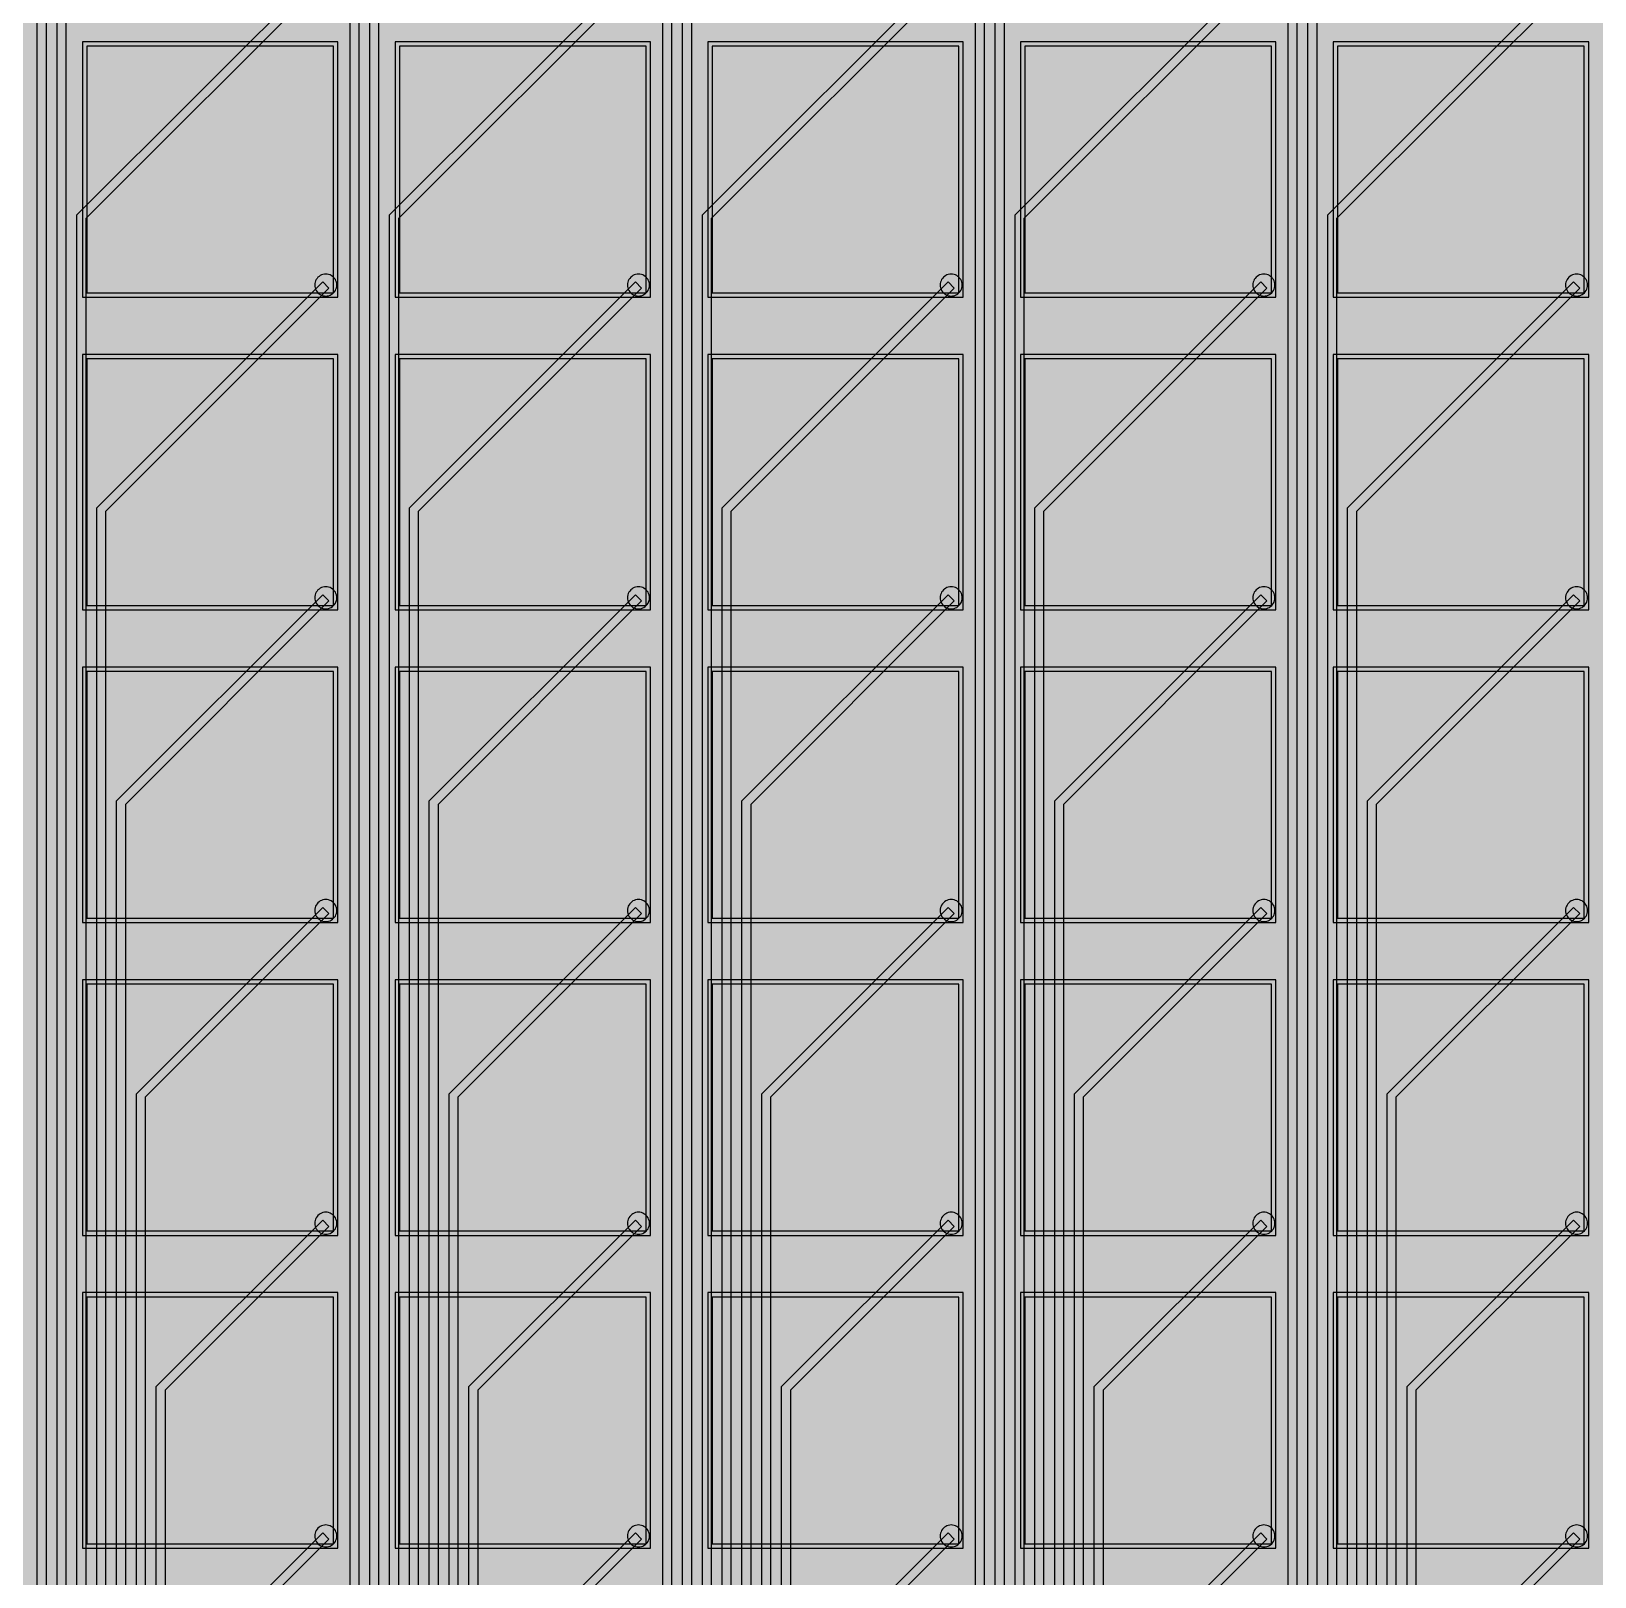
# Model space of a CAD drawing. Header units: metres. Extents: x -7231 to 10969, y -37556 to 1873.
# Drawn here: x 201.4 to 556.4, y 1062.5 to 1413.4 of the extents above; entities that cross this region are included whole.
import ezdxf

# ---------------------------------------------------------------- set-up
doc = ezdxf.new("R2010")
doc.units = ezdxf.units.M
for name, color, linetype in [('Etching', 1, 'CONTINUOUS'), ('EtchingPad', 2, 'CONTINUOUS'), ('Metal1', 4, 'CONTINUOUS'), ('Metal2', 3, 'CONTINUOUS'), ('Polyimide', 7, 'CONTINUOUS')]:
    doc.layers.add(name, color=color, linetype=linetype)

msp = doc.modelspace()

# ---------------------------------------------------------------- hatches: boundary and pattern name
at = {"layer": 'Polyimide'}
msp.add_hatch(color=7, dxfattribs=at).paths.add_polyline_path([(4065.69, -468), (4066.67, -501.99), (4068.51, -535.99), (4071.41, -569.99), (4075.54, -603.99), (4081.04, -637.99), (4088.01, -671.99), (4096.52, -705.98), (4106.62, -739.98), (4118.33, -773.98), (4131.63, -807.98), (4146.49, -841.98), (4162.87, -875.98), (4180.68, -909.97), (4199.83, -943.97), (4220.22, -977.97), (4241.73, -1011.97), (4264.21, -1045.97), (4287.52, -1079.96), (4311.51, -1113.96), (4336.01, -1147.96), (4360.86, -1181.96), (4385.88, -1215.96), (4410.89, -1249.96), (4435.74, -1283.95), (4460.24, -1317.95), (4484.23, -1351.95), (4507.54, -1385.95), (4530.02, -1419.95), (4551.53, -1453.94), (4571.92, -1487.94), (4591.07, -1521.94), (4608.88, -1555.94), (4625.26, -1589.94), (4640.12, -1623.94), (4653.42, -1657.93), (4665.13, -1691.93), (4675.23, -1725.93), (4683.74, -1759.93), (4690.71, -1793.93), (4696.21, -1827.93), (4700.34, -1861.92), (4703.24, -1895.92), (4705.08, -1929.92), (4706.06, -1963.92), (4706.44, -1997.92), (4706.5, -2031.91), (4706.5, -4793.02), (4709.95, -4838.39), (4720.22, -4882.71), (4737.08, -4924.98), (4760.13, -4964.2), (4788.85, -4999.49), (4822.58, -5030.03), (4860.53, -5055.12), (4901.85, -5074.18), (4901.85, -5074.18), (4970.68, -5105.23), (5034.7, -5145.26), (5092.76, -5193.54), (5143.8, -5249.19), (5186.89, -5311.2), (5221.24, -5378.44), (5246.23, -5449.69), (5261.41, -5523.66), (5266.5, -5599), (5261.41, -5674.34), (5246.23, -5748.31), (5221.24, -5819.56), (5186.89, -5886.8), (5143.8, -5948.81), (5092.76, -6004.46), (5034.7, -6052.74), (4970.68, -6092.77), (4901.85, -6123.82), (4860.53, -6142.88), (4822.58, -6167.97), (4788.85, -6198.51), (4760.13, -6233.8), (4737.08, -6273.02), (4720.22, -6315.29), (4709.95, -6359.61), (4706.5, -6404.98), (4706.5, -9221.52), (4709.95, -9266.88), (4720.22, -9311.21), (4737.08, -9353.47), (4760.13, -9392.7), (4788.85, -9427.98), (4822.58, -9458.52), (4860.53, -9483.61), (4901.85, -9502.67), (4970.68, -9533.72), (5034.7, -9573.75), (5092.76, -9622.03), (5143.8, -9677.68), (5186.89, -9739.69), (5221.24, -9806.94), (5246.23, -9878.19), (5261.41, -9952.16), (5266.5, -10027.49), (5261.41, -10102.83), (5246.23, -10176.8), (5221.24, -10248.05), (5186.89, -10315.3), (5143.8, -10377.31), (5092.76, -10432.96), (5034.7, -10481.24), (4970.68, -10521.27), (4901.85, -10552.32), (4860.53, -10571.38), (4822.58, -10596.46), (4788.85, -10627), (4760.13, -10662.29), (4737.08, -10701.52), (4720.22, -10743.78), (4709.95, -10788.1), (4706.5, -10833.47), (4706.5, -13650.01), (4709.95, -13695.38), (4720.22, -13739.7), (4737.08, -13781.96), (4760.13, -13821.19), (4788.85, -13856.48), (4822.58, -13887.02), (4860.53, -13912.11), (4901.85, -13931.17), (4970.68, -13962.22), (5034.7, -14002.25), (5092.76, -14050.53), (5143.8, -14106.18), (5186.89, -14168.19), (5221.24, -14235.43), (5246.23, -14306.68), (5261.41, -14380.65), (5266.5, -14455.99), (5261.41, -14531.33), (5246.23, -14605.29), (5221.24, -14676.55), (5186.89, -14743.79), (5143.8, -14805.8), (5092.76, -14861.45), (5034.7, -14909.73), (4970.68, -14949.76), (4901.85, -14980.81), (4860.53, -14999.87), (4822.58, -15024.96), (4788.85, -15055.5), (4760.13, -15090.79), (4737.08, -15130.01), (4720.22, -15172.27), (4709.95, -15216.6), (4706.5, -15261.97), (4706.5, -15455.99), (4720.95, -15750.04), (4764.14, -16041.26), (4835.68, -16326.84), (4934.86, -16604.04), (5060.74, -16870.18), (5212.09, -17122.7), (5387.47, -17359.17), (5585.18, -17577.31), (5803.32, -17775.02), (6039.79, -17950.4), (6292.31, -18101.75), (6558.45, -18227.63), (6835.65, -18326.81), (7121.23, -18398.34), (7412.45, -18441.54), (7706.5, -18455.99), (9969.01, -18455.99), (10047.42, -18459.84), (10125.08, -18471.36), (10201.23, -18490.44), (10275.15, -18516.89), (10346.12, -18550.45), (10413.46, -18590.81), (10476.52, -18637.58), (10534.69, -18690.3), (10587.41, -18748.47), (10634.18, -18811.53), (10674.54, -18878.87), (10708.11, -18949.84), (10734.56, -19023.76), (10753.63, -19099.92), (10765.15, -19177.58), (10769.01, -19255.99), (10769.01, -20895.8), (10730.24, -20951.41), (10694.6, -21009.08), (10662.21, -21068.63), (10633.17, -21129.89), (10607.55, -21192.66), (10585.45, -21256.74), (10566.93, -21321.96), (10552.05, -21388.09), (10540.84, -21454.95), (10533.35, -21522.33), (10529.6, -21590.02), (10529.6, -21657.81), (10533.35, -21725.5), (10540.84, -21792.87), (10552.05, -21859.73), (10566.93, -21925.87), (10585.45, -21991.08), (10607.55, -22055.17), (10633.17, -22117.94), (10662.21, -22179.19), (10694.6, -22238.74), (10730.24, -22296.41), (10769.01, -22352.03), (10769.01, -32454.24), (10728.74, -32510.49), (10691.72, -32568.92), (10658.05, -32629.35), (10627.85, -32691.58), (10601.2, -32755.42), (10578.21, -32820.67), (10558.93, -32887.1), (10543.44, -32954.52), (10531.77, -33022.71), (10523.97, -33091.44), (10520.07, -33160.51), (10520.07, -33229.69), (10523.97, -33298.75), (10531.77, -33367.49), (10543.44, -33435.67), (10558.93, -33503.09), (10578.21, -33569.53), (10601.2, -33634.77), (10627.85, -33698.61), (10658.05, -33760.85), (10691.72, -33821.28), (10728.74, -33879.71), (10769.01, -33935.96), (10769.01, -36556), (10765.15, -36634.41), (10753.63, -36712.07), (10734.56, -36788.23), (10708.11, -36862.15), (10674.54, -36933.12), (10634.18, -37000.46), (10587.41, -37063.51), (10534.69, -37121.69), (10476.52, -37174.41), (10413.46, -37221.18), (10346.12, -37261.54), (10275.15, -37295.1), (10201.23, -37321.55), (10125.08, -37340.63), (10047.42, -37352.15), (9969.01, -37356), (-6231.01, -37356), (-6309.42, -37352.15), (-6387.08, -37340.63), (-6463.23, -37321.55), (-6537.15, -37295.1), (-6608.12, -37261.54), (-6675.46, -37221.18), (-6738.52, -37174.41), (-6796.69, -37121.69), (-6849.41, -37063.51), (-6896.18, -37000.46), (-6936.54, -36933.12), (-6970.11, -36862.15), (-6996.56, -36788.23), (-7015.63, -36712.07), (-7027.15, -36634.41), (-7031.01, -36556), (-7031.01, -33936), (-6990.74, -33879.75), (-6953.7, -33821.31), (-6920.03, -33760.88), (-6889.82, -33698.64), (-6863.18, -33634.8), (-6840.18, -33569.55), (-6820.9, -33503.11), (-6805.4, -33435.69), (-6793.74, -33367.49), (-6785.94, -33298.75), (-6782.03, -33229.68), (-6782.03, -33160.5), (-6785.94, -33091.43), (-6793.74, -33022.69), (-6805.4, -32954.5), (-6820.9, -32887.07), (-6840.18, -32820.63), (-6863.18, -32755.39), (-6889.82, -32691.54), (-6920.03, -32629.3), (-6953.7, -32568.87), (-6990.74, -32510.43), (-7031.01, -32454.18), (-7031.01, -22364.83), (-6990.74, -22308.58), (-6953.7, -22250.14), (-6920.03, -22189.71), (-6889.82, -22127.47), (-6863.18, -22063.62), (-6840.18, -21998.38), (-6820.9, -21931.94), (-6805.4, -21864.51), (-6793.74, -21796.32), (-6785.94, -21727.58), (-6782.03, -21658.51), (-6782.03, -21589.33), (-6785.94, -21520.26), (-6793.74, -21451.52), (-6805.4, -21383.32), (-6820.9, -21315.9), (-6840.18, -21249.46), (-6863.18, -21184.21), (-6889.82, -21120.37), (-6920.03, -21058.13), (-6953.7, -20997.7), (-6990.74, -20939.26), (-7031.01, -20883.01), (-7031.01, -19255.99), (-7027.15, -19177.58), (-7015.63, -19099.92), (-6996.56, -19023.76), (-6970.11, -18949.84), (-6936.54, -18878.87), (-6896.18, -18811.53), (-6849.41, -18748.47), (-6796.69, -18690.3), (-6738.52, -18637.58), (-6675.46, -18590.81), (-6608.12, -18550.45), (-6537.15, -18516.89), (-6463.23, -18490.44), (-6387.08, -18471.36), (-6309.42, -18459.84), (-6231.01, -18455.99), (-3968.5, -18455.99), (-3674.45, -18441.54), (-3383.23, -18398.34), (-3097.65, -18326.81), (-2820.45, -18227.63), (-2554.31, -18101.75), (-2301.79, -17950.4), (-2065.32, -17775.02), (-1847.18, -17577.31), (-1649.47, -17359.17), (-1474.09, -17122.7), (-1322.74, -16870.18), (-1196.86, -16604.04), (-1097.68, -16326.84), (-1026.14, -16041.26), (-982.95, -15750.04), (-968.5, -15455.99), (-968.5, -15261.97), (-971.95, -15216.6), (-982.22, -15172.27), (-999.08, -15130.01), (-1022.13, -15090.79), (-1050.85, -15055.5), (-1084.58, -15024.96), (-1122.53, -14999.87), (-1163.85, -14980.81), (-1232.68, -14949.76), (-1296.7, -14909.73), (-1354.76, -14861.45), (-1405.8, -14805.8), (-1448.89, -14743.79), (-1483.24, -14676.55), (-1508.23, -14605.29), (-1523.41, -14531.33), (-1528.5, -14455.99), (-1523.41, -14380.65), (-1508.23, -14306.68), (-1483.24, -14235.43), (-1448.89, -14168.19), (-1405.8, -14106.18), (-1354.76, -14050.53), (-1296.7, -14002.25), (-1232.68, -13962.22), (-1163.85, -13931.17), (-1122.53, -13912.11), (-1084.58, -13887.02), (-1050.85, -13856.48), (-1022.13, -13821.19), (-999.08, -13781.96), (-982.22, -13739.7), (-971.95, -13695.38), (-968.5, -13650.01), (-968.5, -12309.64), (-971.95, -12264.27), (-982.22, -12219.94), (-999.08, -12177.68), (-1022.13, -12138.46), (-1050.85, -12103.17), (-1084.58, -12072.63), (-1122.53, -12047.54), (-1163.85, -12028.48), (-1232.68, -11997.43), (-1296.7, -11957.4), (-1354.76, -11909.12), (-1405.8, -11853.47), (-1448.89, -11791.46), (-1483.24, -11724.22), (-1508.23, -11652.96), (-1523.41, -11579), (-1528.5, -11503.66), (-1523.41, -11428.32), (-1508.23, -11354.35), (-1483.24, -11283.1), (-1448.89, -11215.86), (-1405.8, -11153.85), (-1354.76, -11098.2), (-1296.7, -11049.92), (-1232.68, -11009.89), (-1163.85, -10978.84), (-1122.53, -10959.78), (-1084.58, -10934.69), (-1050.85, -10904.15), (-1022.13, -10868.86), (-999.08, -10829.63), (-982.22, -10787.37), (-971.95, -10743.05), (-968.5, -10697.68), (-968.5, -9357.31), (-971.95, -9311.94), (-982.22, -9267.62), (-999.08, -9225.35), (-1022.13, -9186.13), (-1050.85, -9150.84), (-1084.58, -9120.3), (-1122.53, -9095.21), (-1163.85, -9076.15), (-1163.85, -9076.15), (-1232.68, -9045.1), (-1296.7, -9005.07), (-1354.76, -8956.79), (-1405.8, -8901.14), (-1448.89, -8839.13), (-1483.24, -8771.89), (-1508.23, -8700.64), (-1523.41, -8626.67), (-1528.5, -8551.33), (-1523.41, -8475.99), (-1508.23, -8402.02), (-1483.24, -8330.77), (-1448.89, -8263.53), (-1405.8, -8201.52), (-1354.76, -8145.87), (-1296.7, -8097.59), (-1232.68, -8057.56), (-1163.85, -8026.51), (-1163.85, -8026.51), (-1122.53, -8007.45), (-1084.58, -7982.36), (-1050.85, -7951.82), (-1022.13, -7916.53), (-999.08, -7877.31), (-982.22, -7835.04), (-971.95, -7790.72), (-968.5, -7745.35), (-968.5, -6404.98), (-971.95, -6359.61), (-982.22, -6315.29), (-999.08, -6273.02), (-1022.13, -6233.8), (-1050.85, -6198.51), (-1084.58, -6167.97), (-1122.53, -6142.88), (-1163.85, -6123.82), (-1163.85, -6123.82), (-1232.68, -6092.77), (-1296.7, -6052.74), (-1354.76, -6004.46), (-1405.8, -5948.81), (-1448.89, -5886.8), (-1483.24, -5819.56), (-1508.23, -5748.31), (-1523.41, -5674.34), (-1528.5, -5599), (-1523.41, -5523.66), (-1508.23, -5449.69), (-1483.24, -5378.44), (-1448.89, -5311.2), (-1405.8, -5249.19), (-1354.76, -5193.54), (-1296.7, -5145.26), (-1232.68, -5105.23), (-1163.85, -5074.18), (-1163.85, -5074.18), (-1122.53, -5055.12), (-1084.58, -5030.03), (-1050.85, -4999.49), (-1022.13, -4964.2), (-999.08, -4924.98), (-982.22, -4882.71), (-971.95, -4838.39), (-968.5, -4793.02), (-968.5, -2031.91), (-968.44, -1997.92), (-968.06, -1963.92), (-967.05, -1929.92), (-965.18, -1895.92), (-962.22, -1861.92), (-958.01, -1827.93), (-952.41, -1793.93), (-945.31, -1759.93), (-936.64, -1725.93), (-926.35, -1691.93), (-914.43, -1657.93), (-900.88, -1623.94), (-885.74, -1589.94), (-869.05, -1555.94), (-850.91, -1521.94), (-831.4, -1487.94), (-810.63, -1453.94), (-788.72, -1419.95), (-765.82, -1385.95), (-742.07, -1351.95), (-717.63, -1317.95), (-692.67, -1283.95), (-667.36, -1249.96), (-641.88, -1215.96), (-616.39, -1181.96), (-591.08, -1147.96), (-566.12, -1113.96), (-541.68, -1079.96), (-517.93, -1045.97), (-495.03, -1011.97), (-473.12, -977.97), (-452.35, -943.97), (-432.84, -909.97), (-414.7, -875.98), (-398.01, -841.98), (-382.87, -807.98), (-369.32, -773.98), (-357.4, -739.98), (-347.11, -705.98), (-338.44, -671.99), (-331.34, -637.99), (-325.74, -603.99), (-321.53, -569.99), (-318.57, -535.99), (-316.7, -501.99), (-315.69, -468), (-315.31, -434), (-315.25, -400), (-315.25, 401), (-315.25, 451), (-315.25, 1644), (-270.25, 1644), (-270.03, 1637.13), (-269.35, 1630.29), (-268.23, 1623.52), (-266.67, 1616.82), (-264.68, 1610.25), (-262.26, 1603.82), (-259.42, 1597.56), (-256.18, 1591.5), (-252.55, 1585.67), (-248.55, 1580.08), (-244.19, 1574.77), (-239.5, 1569.75), (-234.48, 1565.06), (-229.17, 1560.7), (-223.58, 1556.7), (-217.75, 1553.07), (-211.69, 1549.83), (-205.43, 1546.99), (-199, 1544.57), (-192.43, 1542.58), (-185.73, 1541.02), (-178.96, 1539.9), (-172.12, 1539.22), (-165.25, 1539), (-158.38, 1539.22), (-151.54, 1539.9), (-144.77, 1541.02), (-138.07, 1542.58), (-131.5, 1544.57), (-125.07, 1546.99), (-118.81, 1549.83), (-112.75, 1553.07), (-106.92, 1556.7), (-101.33, 1560.7), (-96.02, 1565.06), (-91, 1569.75), (-86.31, 1574.77), (-81.95, 1580.08), (-77.95, 1585.67), (-74.32, 1591.5), (-71.08, 1597.56), (-68.24, 1603.82), (-65.82, 1610.25), (-63.83, 1616.82), (-62.27, 1623.52), (-61.15, 1630.29), (-60.47, 1637.13), (-60.25, 1644), (1853, 1644), (1853, 1573), (3815.25, 1573), (3815.46, 1579.54), (3816.11, 1586.05), (3817.17, 1592.51), (3818.66, 1598.88), (3820.56, 1605.14), (3822.86, 1611.27), (3825.56, 1617.23), (3828.65, 1623), (3832.1, 1628.56), (3835.91, 1633.88), (3840.07, 1638.93), (3844.54, 1643.71), (3849.32, 1648.18), (3854.37, 1652.34), (3859.69, 1656.15), (3865.25, 1659.6), (3871.02, 1662.69), (3876.98, 1665.39), (3883.11, 1667.69), (3889.37, 1669.59), (3895.74, 1671.08), (3902.2, 1672.14), (3908.71, 1672.79), (3915.25, 1673), (3921.79, 1672.79), (3928.3, 1672.14), (3934.76, 1671.08), (3941.13, 1669.59), (3947.39, 1667.69), (3953.52, 1665.39), (3959.48, 1662.69), (3965.25, 1659.6), (3970.81, 1656.15), (3976.13, 1652.34), (3981.18, 1648.18), (3985.96, 1643.71), (3990.43, 1638.93), (3994.59, 1633.88), (3998.4, 1628.56), (4001.85, 1623), (4004.94, 1617.23), (4007.64, 1611.27), (4009.94, 1605.14), (4011.84, 1598.88), (4013.33, 1592.51), (4014.39, 1586.05), (4015.04, 1579.54), (4015.25, 1573), (4065.25, 1573), (4065.25, 451), (4065.25, 401), (4065.25, -400), (4065.31, -434), (4065.69, -468)])

# ---------------------------------------------------------------- linework, layer by layer
at = {"layer": 'Etching'}
for points in [[(265.75, 1355.75), (265.77, 1355.42), (265.84, 1355.1), (265.94, 1354.79), (266.08, 1354.5), (266.27, 1354.23), (266.48, 1353.98), (266.73, 1353.77), (267, 1353.58), (267.29, 1353.44), (267.6, 1353.34), (267.92, 1353.27), (268.25, 1353.25), (268.58, 1353.27), (268.9, 1353.34), (269.21, 1353.44), (269.5, 1353.58), (269.77, 1353.77), (270.02, 1353.98), (270.23, 1354.23), (270.42, 1354.5), (270.56, 1354.79), (270.66, 1355.1), (270.73, 1355.42), (270.75, 1355.75), (270.73, 1356.08), (270.66, 1356.4), (270.56, 1356.71), (270.42, 1357), (270.23, 1357.27), (270.02, 1357.52), (269.77, 1357.73), (269.5, 1357.92), (269.21, 1358.06), (268.9, 1358.16), (268.58, 1358.23), (268.25, 1358.25), (267.92, 1358.23), (267.6, 1358.16), (267.29, 1358.06), (267, 1357.92), (266.73, 1357.73), (266.48, 1357.52), (266.27, 1357.27), (266.08, 1357), (265.94, 1356.71), (265.84, 1356.4), (265.77, 1356.08), (265.75, 1355.75)], [(336.75, 1355.75), (336.77, 1355.42), (336.84, 1355.1), (336.94, 1354.79), (337.08, 1354.5), (337.27, 1354.23), (337.48, 1353.98), (337.73, 1353.77), (338, 1353.58), (338.29, 1353.44), (338.6, 1353.34), (338.92, 1353.27), (339.25, 1353.25), (339.58, 1353.27), (339.9, 1353.34), (340.21, 1353.44), (340.5, 1353.58), (340.77, 1353.77), (341.02, 1353.98), (341.23, 1354.23), (341.42, 1354.5), (341.56, 1354.79), (341.66, 1355.1), (341.73, 1355.42), (341.75, 1355.75), (341.73, 1356.08), (341.66, 1356.4), (341.56, 1356.71), (341.42, 1357), (341.23, 1357.27), (341.02, 1357.52), (340.77, 1357.73), (340.5, 1357.92), (340.21, 1358.06), (339.9, 1358.16), (339.58, 1358.23), (339.25, 1358.25), (338.92, 1358.23), (338.6, 1358.16), (338.29, 1358.06), (338, 1357.92), (337.73, 1357.73), (337.48, 1357.52), (337.27, 1357.27), (337.08, 1357), (336.94, 1356.71), (336.84, 1356.4), (336.77, 1356.08), (336.75, 1355.75)], [(407.75, 1355.75), (407.77, 1355.42), (407.84, 1355.1), (407.94, 1354.79), (408.08, 1354.5), (408.27, 1354.23), (408.48, 1353.98), (408.73, 1353.77), (409, 1353.58), (409.29, 1353.44), (409.6, 1353.34), (409.92, 1353.27), (410.25, 1353.25), (410.58, 1353.27), (410.9, 1353.34), (411.21, 1353.44), (411.5, 1353.58), (411.77, 1353.77), (412.02, 1353.98), (412.23, 1354.23), (412.42, 1354.5), (412.56, 1354.79), (412.66, 1355.1), (412.73, 1355.42), (412.75, 1355.75), (412.73, 1356.08), (412.66, 1356.4), (412.56, 1356.71), (412.42, 1357), (412.23, 1357.27), (412.02, 1357.52), (411.77, 1357.73), (411.5, 1357.92), (411.21, 1358.06), (410.9, 1358.16), (410.58, 1358.23), (410.25, 1358.25), (409.92, 1358.23), (409.6, 1358.16), (409.29, 1358.06), (409, 1357.92), (408.73, 1357.73), (408.48, 1357.52), (408.27, 1357.27), (408.08, 1357), (407.94, 1356.71), (407.84, 1356.4), (407.77, 1356.08), (407.75, 1355.75)], [(478.75, 1355.75), (478.77, 1355.42), (478.84, 1355.1), (478.94, 1354.79), (479.08, 1354.5), (479.27, 1354.23), (479.48, 1353.98), (479.73, 1353.77), (480, 1353.58), (480.29, 1353.44), (480.6, 1353.34), (480.92, 1353.27), (481.25, 1353.25), (481.58, 1353.27), (481.9, 1353.34), (482.21, 1353.44), (482.5, 1353.58), (482.77, 1353.77), (483.02, 1353.98), (483.23, 1354.23), (483.42, 1354.5), (483.56, 1354.79), (483.66, 1355.1), (483.73, 1355.42), (483.75, 1355.75), (483.73, 1356.08), (483.66, 1356.4), (483.56, 1356.71), (483.42, 1357), (483.23, 1357.27), (483.02, 1357.52), (482.77, 1357.73), (482.5, 1357.92), (482.21, 1358.06), (481.9, 1358.16), (481.58, 1358.23), (481.25, 1358.25), (480.92, 1358.23), (480.6, 1358.16), (480.29, 1358.06), (480, 1357.92), (479.73, 1357.73), (479.48, 1357.52), (479.27, 1357.27), (479.08, 1357), (478.94, 1356.71), (478.84, 1356.4), (478.77, 1356.08), (478.75, 1355.75)], [(549.75, 1355.75), (549.77, 1355.42), (549.84, 1355.1), (549.94, 1354.79), (550.08, 1354.5), (550.27, 1354.23), (550.48, 1353.98), (550.73, 1353.77), (551, 1353.58), (551.29, 1353.44), (551.6, 1353.34), (551.92, 1353.27), (552.25, 1353.25), (552.58, 1353.27), (552.9, 1353.34), (553.21, 1353.44), (553.5, 1353.58), (553.77, 1353.77), (554.02, 1353.98), (554.23, 1354.23), (554.42, 1354.5), (554.56, 1354.79), (554.66, 1355.1), (554.73, 1355.42), (554.75, 1355.75), (554.73, 1356.08), (554.66, 1356.4), (554.56, 1356.71), (554.42, 1357), (554.23, 1357.27), (554.02, 1357.52), (553.77, 1357.73), (553.5, 1357.92), (553.21, 1358.06), (552.9, 1358.16), (552.58, 1358.23), (552.25, 1358.25), (551.92, 1358.23), (551.6, 1358.16), (551.29, 1358.06), (551, 1357.92), (550.73, 1357.73), (550.48, 1357.52), (550.27, 1357.27), (550.08, 1357), (549.94, 1356.71), (549.84, 1356.4), (549.77, 1356.08), (549.75, 1355.75)], [(265.75, 1284.75), (265.77, 1284.42), (265.84, 1284.1), (265.94, 1283.79), (266.08, 1283.5), (266.27, 1283.23), (266.48, 1282.98), (266.73, 1282.77), (267, 1282.58), (267.29, 1282.44), (267.6, 1282.34), (267.92, 1282.27), (268.25, 1282.25), (268.58, 1282.27), (268.9, 1282.34), (269.21, 1282.44), (269.5, 1282.58), (269.77, 1282.77), (270.02, 1282.98), (270.23, 1283.23), (270.42, 1283.5), (270.56, 1283.79), (270.66, 1284.1), (270.73, 1284.42), (270.75, 1284.75), (270.73, 1285.08), (270.66, 1285.4), (270.56, 1285.71), (270.42, 1286), (270.23, 1286.27), (270.02, 1286.52), (269.77, 1286.73), (269.5, 1286.92), (269.21, 1287.06), (268.9, 1287.16), (268.58, 1287.23), (268.25, 1287.25), (267.92, 1287.23), (267.6, 1287.16), (267.29, 1287.06), (267, 1286.92), (266.73, 1286.73), (266.48, 1286.52), (266.27, 1286.27), (266.08, 1286), (265.94, 1285.71), (265.84, 1285.4), (265.77, 1285.08), (265.75, 1284.75)], [(336.75, 1284.75), (336.77, 1284.42), (336.84, 1284.1), (336.94, 1283.79), (337.08, 1283.5), (337.27, 1283.23), (337.48, 1282.98), (337.73, 1282.77), (338, 1282.58), (338.29, 1282.44), (338.6, 1282.34), (338.92, 1282.27), (339.25, 1282.25), (339.58, 1282.27), (339.9, 1282.34), (340.21, 1282.44), (340.5, 1282.58), (340.77, 1282.77), (341.02, 1282.98), (341.23, 1283.23), (341.42, 1283.5), (341.56, 1283.79), (341.66, 1284.1), (341.73, 1284.42), (341.75, 1284.75), (341.73, 1285.08), (341.66, 1285.4), (341.56, 1285.71), (341.42, 1286), (341.23, 1286.27), (341.02, 1286.52), (340.77, 1286.73), (340.5, 1286.92), (340.21, 1287.06), (339.9, 1287.16), (339.58, 1287.23), (339.25, 1287.25), (338.92, 1287.23), (338.6, 1287.16), (338.29, 1287.06), (338, 1286.92), (337.73, 1286.73), (337.48, 1286.52), (337.27, 1286.27), (337.08, 1286), (336.94, 1285.71), (336.84, 1285.4), (336.77, 1285.08), (336.75, 1284.75)], [(407.75, 1284.75), (407.77, 1284.42), (407.84, 1284.1), (407.94, 1283.79), (408.08, 1283.5), (408.27, 1283.23), (408.48, 1282.98), (408.73, 1282.77), (409, 1282.58), (409.29, 1282.44), (409.6, 1282.34), (409.92, 1282.27), (410.25, 1282.25), (410.58, 1282.27), (410.9, 1282.34), (411.21, 1282.44), (411.5, 1282.58), (411.77, 1282.77), (412.02, 1282.98), (412.23, 1283.23), (412.42, 1283.5), (412.56, 1283.79), (412.66, 1284.1), (412.73, 1284.42), (412.75, 1284.75), (412.73, 1285.08), (412.66, 1285.4), (412.56, 1285.71), (412.42, 1286), (412.23, 1286.27), (412.02, 1286.52), (411.77, 1286.73), (411.5, 1286.92), (411.21, 1287.06), (410.9, 1287.16), (410.58, 1287.23), (410.25, 1287.25), (409.92, 1287.23), (409.6, 1287.16), (409.29, 1287.06), (409, 1286.92), (408.73, 1286.73), (408.48, 1286.52), (408.27, 1286.27), (408.08, 1286), (407.94, 1285.71), (407.84, 1285.4), (407.77, 1285.08), (407.75, 1284.75)], [(478.75, 1284.75), (478.77, 1284.42), (478.84, 1284.1), (478.94, 1283.79), (479.08, 1283.5), (479.27, 1283.23), (479.48, 1282.98), (479.73, 1282.77), (480, 1282.58), (480.29, 1282.44), (480.6, 1282.34), (480.92, 1282.27), (481.25, 1282.25), (481.58, 1282.27), (481.9, 1282.34), (482.21, 1282.44), (482.5, 1282.58), (482.77, 1282.77), (483.02, 1282.98), (483.23, 1283.23), (483.42, 1283.5), (483.56, 1283.79), (483.66, 1284.1), (483.73, 1284.42), (483.75, 1284.75), (483.73, 1285.08), (483.66, 1285.4), (483.56, 1285.71), (483.42, 1286), (483.23, 1286.27), (483.02, 1286.52), (482.77, 1286.73), (482.5, 1286.92), (482.21, 1287.06), (481.9, 1287.16), (481.58, 1287.23), (481.25, 1287.25), (480.92, 1287.23), (480.6, 1287.16), (480.29, 1287.06), (480, 1286.92), (479.73, 1286.73), (479.48, 1286.52), (479.27, 1286.27), (479.08, 1286), (478.94, 1285.71), (478.84, 1285.4), (478.77, 1285.08), (478.75, 1284.75)], [(549.75, 1284.75), (549.77, 1284.42), (549.84, 1284.1), (549.94, 1283.79), (550.08, 1283.5), (550.27, 1283.23), (550.48, 1282.98), (550.73, 1282.77), (551, 1282.58), (551.29, 1282.44), (551.6, 1282.34), (551.92, 1282.27), (552.25, 1282.25), (552.58, 1282.27), (552.9, 1282.34), (553.21, 1282.44), (553.5, 1282.58), (553.77, 1282.77), (554.02, 1282.98), (554.23, 1283.23), (554.42, 1283.5), (554.56, 1283.79), (554.66, 1284.1), (554.73, 1284.42), (554.75, 1284.75), (554.73, 1285.08), (554.66, 1285.4), (554.56, 1285.71), (554.42, 1286), (554.23, 1286.27), (554.02, 1286.52), (553.77, 1286.73), (553.5, 1286.92), (553.21, 1287.06), (552.9, 1287.16), (552.58, 1287.23), (552.25, 1287.25), (551.92, 1287.23), (551.6, 1287.16), (551.29, 1287.06), (551, 1286.92), (550.73, 1286.73), (550.48, 1286.52), (550.27, 1286.27), (550.08, 1286), (549.94, 1285.71), (549.84, 1285.4), (549.77, 1285.08), (549.75, 1284.75)], [(265.75, 1213.75), (265.77, 1213.42), (265.84, 1213.1), (265.94, 1212.79), (266.08, 1212.5), (266.27, 1212.23), (266.48, 1211.98), (266.73, 1211.77), (267, 1211.58), (267.29, 1211.44), (267.6, 1211.34), (267.92, 1211.27), (268.25, 1211.25), (268.58, 1211.27), (268.9, 1211.34), (269.21, 1211.44), (269.5, 1211.58), (269.77, 1211.77), (270.02, 1211.98), (270.23, 1212.23), (270.42, 1212.5), (270.56, 1212.79), (270.66, 1213.1), (270.73, 1213.42), (270.75, 1213.75), (270.73, 1214.08), (270.66, 1214.4), (270.56, 1214.71), (270.42, 1215), (270.23, 1215.27), (270.02, 1215.52), (269.77, 1215.73), (269.5, 1215.92), (269.21, 1216.06), (268.9, 1216.16), (268.58, 1216.23), (268.25, 1216.25), (267.92, 1216.23), (267.6, 1216.16), (267.29, 1216.06), (267, 1215.92), (266.73, 1215.73), (266.48, 1215.52), (266.27, 1215.27), (266.08, 1215), (265.94, 1214.71), (265.84, 1214.4), (265.77, 1214.08), (265.75, 1213.75)], [(336.75, 1213.75), (336.77, 1213.42), (336.84, 1213.1), (336.94, 1212.79), (337.08, 1212.5), (337.27, 1212.23), (337.48, 1211.98), (337.73, 1211.77), (338, 1211.58), (338.29, 1211.44), (338.6, 1211.34), (338.92, 1211.27), (339.25, 1211.25), (339.58, 1211.27), (339.9, 1211.34), (340.21, 1211.44), (340.5, 1211.58), (340.77, 1211.77), (341.02, 1211.98), (341.23, 1212.23), (341.42, 1212.5), (341.56, 1212.79), (341.66, 1213.1), (341.73, 1213.42), (341.75, 1213.75), (341.73, 1214.08), (341.66, 1214.4), (341.56, 1214.71), (341.42, 1215), (341.23, 1215.27), (341.02, 1215.52), (340.77, 1215.73), (340.5, 1215.92), (340.21, 1216.06), (339.9, 1216.16), (339.58, 1216.23), (339.25, 1216.25), (338.92, 1216.23), (338.6, 1216.16), (338.29, 1216.06), (338, 1215.92), (337.73, 1215.73), (337.48, 1215.52), (337.27, 1215.27), (337.08, 1215), (336.94, 1214.71), (336.84, 1214.4), (336.77, 1214.08), (336.75, 1213.75)], [(407.75, 1213.75), (407.77, 1213.42), (407.84, 1213.1), (407.94, 1212.79), (408.08, 1212.5), (408.27, 1212.23), (408.48, 1211.98), (408.73, 1211.77), (409, 1211.58), (409.29, 1211.44), (409.6, 1211.34), (409.92, 1211.27), (410.25, 1211.25), (410.58, 1211.27), (410.9, 1211.34), (411.21, 1211.44), (411.5, 1211.58), (411.77, 1211.77), (412.02, 1211.98), (412.23, 1212.23), (412.42, 1212.5), (412.56, 1212.79), (412.66, 1213.1), (412.73, 1213.42), (412.75, 1213.75), (412.73, 1214.08), (412.66, 1214.4), (412.56, 1214.71), (412.42, 1215), (412.23, 1215.27), (412.02, 1215.52), (411.77, 1215.73), (411.5, 1215.92), (411.21, 1216.06), (410.9, 1216.16), (410.58, 1216.23), (410.25, 1216.25), (409.92, 1216.23), (409.6, 1216.16), (409.29, 1216.06), (409, 1215.92), (408.73, 1215.73), (408.48, 1215.52), (408.27, 1215.27), (408.08, 1215), (407.94, 1214.71), (407.84, 1214.4), (407.77, 1214.08), (407.75, 1213.75)], [(478.75, 1213.75), (478.77, 1213.42), (478.84, 1213.1), (478.94, 1212.79), (479.08, 1212.5), (479.27, 1212.23), (479.48, 1211.98), (479.73, 1211.77), (480, 1211.58), (480.29, 1211.44), (480.6, 1211.34), (480.92, 1211.27), (481.25, 1211.25), (481.58, 1211.27), (481.9, 1211.34), (482.21, 1211.44), (482.5, 1211.58), (482.77, 1211.77), (483.02, 1211.98), (483.23, 1212.23), (483.42, 1212.5), (483.56, 1212.79), (483.66, 1213.1), (483.73, 1213.42), (483.75, 1213.75), (483.73, 1214.08), (483.66, 1214.4), (483.56, 1214.71), (483.42, 1215), (483.23, 1215.27), (483.02, 1215.52), (482.77, 1215.73), (482.5, 1215.92), (482.21, 1216.06), (481.9, 1216.16), (481.58, 1216.23), (481.25, 1216.25), (480.92, 1216.23), (480.6, 1216.16), (480.29, 1216.06), (480, 1215.92), (479.73, 1215.73), (479.48, 1215.52), (479.27, 1215.27), (479.08, 1215), (478.94, 1214.71), (478.84, 1214.4), (478.77, 1214.08), (478.75, 1213.75)], [(549.75, 1213.75), (549.77, 1213.42), (549.84, 1213.1), (549.94, 1212.79), (550.08, 1212.5), (550.27, 1212.23), (550.48, 1211.98), (550.73, 1211.77), (551, 1211.58), (551.29, 1211.44), (551.6, 1211.34), (551.92, 1211.27), (552.25, 1211.25), (552.58, 1211.27), (552.9, 1211.34), (553.21, 1211.44), (553.5, 1211.58), (553.77, 1211.77), (554.02, 1211.98), (554.23, 1212.23), (554.42, 1212.5), (554.56, 1212.79), (554.66, 1213.1), (554.73, 1213.42), (554.75, 1213.75), (554.73, 1214.08), (554.66, 1214.4), (554.56, 1214.71), (554.42, 1215), (554.23, 1215.27), (554.02, 1215.52), (553.77, 1215.73), (553.5, 1215.92), (553.21, 1216.06), (552.9, 1216.16), (552.58, 1216.23), (552.25, 1216.25), (551.92, 1216.23), (551.6, 1216.16), (551.29, 1216.06), (551, 1215.92), (550.73, 1215.73), (550.48, 1215.52), (550.27, 1215.27), (550.08, 1215), (549.94, 1214.71), (549.84, 1214.4), (549.77, 1214.08), (549.75, 1213.75)], [(265.75, 1142.75), (265.77, 1142.42), (265.84, 1142.1), (265.94, 1141.79), (266.08, 1141.5), (266.27, 1141.23), (266.48, 1140.98), (266.73, 1140.77), (267, 1140.58), (267.29, 1140.44), (267.6, 1140.34), (267.92, 1140.27), (268.25, 1140.25), (268.58, 1140.27), (268.9, 1140.34), (269.21, 1140.44), (269.5, 1140.58), (269.77, 1140.77), (270.02, 1140.98), (270.23, 1141.23), (270.42, 1141.5), (270.56, 1141.79), (270.66, 1142.1), (270.73, 1142.42), (270.75, 1142.75), (270.73, 1143.08), (270.66, 1143.4), (270.56, 1143.71), (270.42, 1144), (270.23, 1144.27), (270.02, 1144.52), (269.77, 1144.73), (269.5, 1144.92), (269.21, 1145.06), (268.9, 1145.16), (268.58, 1145.23), (268.25, 1145.25), (267.92, 1145.23), (267.6, 1145.16), (267.29, 1145.06), (267, 1144.92), (266.73, 1144.73), (266.48, 1144.52), (266.27, 1144.27), (266.08, 1144), (265.94, 1143.71), (265.84, 1143.4), (265.77, 1143.08), (265.75, 1142.75)], [(336.75, 1142.75), (336.77, 1142.42), (336.84, 1142.1), (336.94, 1141.79), (337.08, 1141.5), (337.27, 1141.23), (337.48, 1140.98), (337.73, 1140.77), (338, 1140.58), (338.29, 1140.44), (338.6, 1140.34), (338.92, 1140.27), (339.25, 1140.25), (339.58, 1140.27), (339.9, 1140.34), (340.21, 1140.44), (340.5, 1140.58), (340.77, 1140.77), (341.02, 1140.98), (341.23, 1141.23), (341.42, 1141.5), (341.56, 1141.79), (341.66, 1142.1), (341.73, 1142.42), (341.75, 1142.75), (341.73, 1143.08), (341.66, 1143.4), (341.56, 1143.71), (341.42, 1144), (341.23, 1144.27), (341.02, 1144.52), (340.77, 1144.73), (340.5, 1144.92), (340.21, 1145.06), (339.9, 1145.16), (339.58, 1145.23), (339.25, 1145.25), (338.92, 1145.23), (338.6, 1145.16), (338.29, 1145.06), (338, 1144.92), (337.73, 1144.73), (337.48, 1144.52), (337.27, 1144.27), (337.08, 1144), (336.94, 1143.71), (336.84, 1143.4), (336.77, 1143.08), (336.75, 1142.75)], [(407.75, 1142.75), (407.77, 1142.42), (407.84, 1142.1), (407.94, 1141.79), (408.08, 1141.5), (408.27, 1141.23), (408.48, 1140.98), (408.73, 1140.77), (409, 1140.58), (409.29, 1140.44), (409.6, 1140.34), (409.92, 1140.27), (410.25, 1140.25), (410.58, 1140.27), (410.9, 1140.34), (411.21, 1140.44), (411.5, 1140.58), (411.77, 1140.77), (412.02, 1140.98), (412.23, 1141.23), (412.42, 1141.5), (412.56, 1141.79), (412.66, 1142.1), (412.73, 1142.42), (412.75, 1142.75), (412.73, 1143.08), (412.66, 1143.4), (412.56, 1143.71), (412.42, 1144), (412.23, 1144.27), (412.02, 1144.52), (411.77, 1144.73), (411.5, 1144.92), (411.21, 1145.06), (410.9, 1145.16), (410.58, 1145.23), (410.25, 1145.25), (409.92, 1145.23), (409.6, 1145.16), (409.29, 1145.06), (409, 1144.92), (408.73, 1144.73), (408.48, 1144.52), (408.27, 1144.27), (408.08, 1144), (407.94, 1143.71), (407.84, 1143.4), (407.77, 1143.08), (407.75, 1142.75)], [(478.75, 1142.75), (478.77, 1142.42), (478.84, 1142.1), (478.94, 1141.79), (479.08, 1141.5), (479.27, 1141.23), (479.48, 1140.98), (479.73, 1140.77), (480, 1140.58), (480.29, 1140.44), (480.6, 1140.34), (480.92, 1140.27), (481.25, 1140.25), (481.58, 1140.27), (481.9, 1140.34), (482.21, 1140.44), (482.5, 1140.58), (482.77, 1140.77), (483.02, 1140.98), (483.23, 1141.23), (483.42, 1141.5), (483.56, 1141.79), (483.66, 1142.1), (483.73, 1142.42), (483.75, 1142.75), (483.73, 1143.08), (483.66, 1143.4), (483.56, 1143.71), (483.42, 1144), (483.23, 1144.27), (483.02, 1144.52), (482.77, 1144.73), (482.5, 1144.92), (482.21, 1145.06), (481.9, 1145.16), (481.58, 1145.23), (481.25, 1145.25), (480.92, 1145.23), (480.6, 1145.16), (480.29, 1145.06), (480, 1144.92), (479.73, 1144.73), (479.48, 1144.52), (479.27, 1144.27), (479.08, 1144), (478.94, 1143.71), (478.84, 1143.4), (478.77, 1143.08), (478.75, 1142.75)], [(549.75, 1142.75), (549.77, 1142.42), (549.84, 1142.1), (549.94, 1141.79), (550.08, 1141.5), (550.27, 1141.23), (550.48, 1140.98), (550.73, 1140.77), (551, 1140.58), (551.29, 1140.44), (551.6, 1140.34), (551.92, 1140.27), (552.25, 1140.25), (552.58, 1140.27), (552.9, 1140.34), (553.21, 1140.44), (553.5, 1140.58), (553.77, 1140.77), (554.02, 1140.98), (554.23, 1141.23), (554.42, 1141.5), (554.56, 1141.79), (554.66, 1142.1), (554.73, 1142.42), (554.75, 1142.75), (554.73, 1143.08), (554.66, 1143.4), (554.56, 1143.71), (554.42, 1144), (554.23, 1144.27), (554.02, 1144.52), (553.77, 1144.73), (553.5, 1144.92), (553.21, 1145.06), (552.9, 1145.16), (552.58, 1145.23), (552.25, 1145.25), (551.92, 1145.23), (551.6, 1145.16), (551.29, 1145.06), (551, 1144.92), (550.73, 1144.73), (550.48, 1144.52), (550.27, 1144.27), (550.08, 1144), (549.94, 1143.71), (549.84, 1143.4), (549.77, 1143.08), (549.75, 1142.75)], [(265.75, 1071.75), (265.77, 1071.42), (265.84, 1071.1), (265.94, 1070.79), (266.08, 1070.5), (266.27, 1070.23), (266.48, 1069.98), (266.73, 1069.77), (267, 1069.58), (267.29, 1069.44), (267.6, 1069.34), (267.92, 1069.27), (268.25, 1069.25), (268.58, 1069.27), (268.9, 1069.34), (269.21, 1069.44), (269.5, 1069.58), (269.77, 1069.77), (270.02, 1069.98), (270.23, 1070.23), (270.42, 1070.5), (270.56, 1070.79), (270.66, 1071.1), (270.73, 1071.42), (270.75, 1071.75), (270.73, 1072.08), (270.66, 1072.4), (270.56, 1072.71), (270.42, 1073), (270.23, 1073.27), (270.02, 1073.52), (269.77, 1073.73), (269.5, 1073.92), (269.21, 1074.06), (268.9, 1074.16), (268.58, 1074.23), (268.25, 1074.25), (267.92, 1074.23), (267.6, 1074.16), (267.29, 1074.06), (267, 1073.92), (266.73, 1073.73), (266.48, 1073.52), (266.27, 1073.27), (266.08, 1073), (265.94, 1072.71), (265.84, 1072.4), (265.77, 1072.08), (265.75, 1071.75)], [(336.75, 1071.75), (336.77, 1071.42), (336.84, 1071.1), (336.94, 1070.79), (337.08, 1070.5), (337.27, 1070.23), (337.48, 1069.98), (337.73, 1069.77), (338, 1069.58), (338.29, 1069.44), (338.6, 1069.34), (338.92, 1069.27), (339.25, 1069.25), (339.58, 1069.27), (339.9, 1069.34), (340.21, 1069.44), (340.5, 1069.58), (340.77, 1069.77), (341.02, 1069.98), (341.23, 1070.23), (341.42, 1070.5), (341.56, 1070.79), (341.66, 1071.1), (341.73, 1071.42), (341.75, 1071.75), (341.73, 1072.08), (341.66, 1072.4), (341.56, 1072.71), (341.42, 1073), (341.23, 1073.27), (341.02, 1073.52), (340.77, 1073.73), (340.5, 1073.92), (340.21, 1074.06), (339.9, 1074.16), (339.58, 1074.23), (339.25, 1074.25), (338.92, 1074.23), (338.6, 1074.16), (338.29, 1074.06), (338, 1073.92), (337.73, 1073.73), (337.48, 1073.52), (337.27, 1073.27), (337.08, 1073), (336.94, 1072.71), (336.84, 1072.4), (336.77, 1072.08), (336.75, 1071.75)], [(407.75, 1071.75), (407.77, 1071.42), (407.84, 1071.1), (407.94, 1070.79), (408.08, 1070.5), (408.27, 1070.23), (408.48, 1069.98), (408.73, 1069.77), (409, 1069.58), (409.29, 1069.44), (409.6, 1069.34), (409.92, 1069.27), (410.25, 1069.25), (410.58, 1069.27), (410.9, 1069.34), (411.21, 1069.44), (411.5, 1069.58), (411.77, 1069.77), (412.02, 1069.98), (412.23, 1070.23), (412.42, 1070.5), (412.56, 1070.79), (412.66, 1071.1), (412.73, 1071.42), (412.75, 1071.75), (412.73, 1072.08), (412.66, 1072.4), (412.56, 1072.71), (412.42, 1073), (412.23, 1073.27), (412.02, 1073.52), (411.77, 1073.73), (411.5, 1073.92), (411.21, 1074.06), (410.9, 1074.16), (410.58, 1074.23), (410.25, 1074.25), (409.92, 1074.23), (409.6, 1074.16), (409.29, 1074.06), (409, 1073.92), (408.73, 1073.73), (408.48, 1073.52), (408.27, 1073.27), (408.08, 1073), (407.94, 1072.71), (407.84, 1072.4), (407.77, 1072.08), (407.75, 1071.75)], [(478.75, 1071.75), (478.77, 1071.42), (478.84, 1071.1), (478.94, 1070.79), (479.08, 1070.5), (479.27, 1070.23), (479.48, 1069.98), (479.73, 1069.77), (480, 1069.58), (480.29, 1069.44), (480.6, 1069.34), (480.92, 1069.27), (481.25, 1069.25), (481.58, 1069.27), (481.9, 1069.34), (482.21, 1069.44), (482.5, 1069.58), (482.77, 1069.77), (483.02, 1069.98), (483.23, 1070.23), (483.42, 1070.5), (483.56, 1070.79), (483.66, 1071.1), (483.73, 1071.42), (483.75, 1071.75), (483.73, 1072.08), (483.66, 1072.4), (483.56, 1072.71), (483.42, 1073), (483.23, 1073.27), (483.02, 1073.52), (482.77, 1073.73), (482.5, 1073.92), (482.21, 1074.06), (481.9, 1074.16), (481.58, 1074.23), (481.25, 1074.25), (480.92, 1074.23), (480.6, 1074.16), (480.29, 1074.06), (480, 1073.92), (479.73, 1073.73), (479.48, 1073.52), (479.27, 1073.27), (479.08, 1073), (478.94, 1072.71), (478.84, 1072.4), (478.77, 1072.08), (478.75, 1071.75)], [(549.75, 1071.75), (549.77, 1071.42), (549.84, 1071.1), (549.94, 1070.79), (550.08, 1070.5), (550.27, 1070.23), (550.48, 1069.98), (550.73, 1069.77), (551, 1069.58), (551.29, 1069.44), (551.6, 1069.34), (551.92, 1069.27), (552.25, 1069.25), (552.58, 1069.27), (552.9, 1069.34), (553.21, 1069.44), (553.5, 1069.58), (553.77, 1069.77), (554.02, 1069.98), (554.23, 1070.23), (554.42, 1070.5), (554.56, 1070.79), (554.66, 1071.1), (554.73, 1071.42), (554.75, 1071.75), (554.73, 1072.08), (554.66, 1072.4), (554.56, 1072.71), (554.42, 1073), (554.23, 1073.27), (554.02, 1073.52), (553.77, 1073.73), (553.5, 1073.92), (553.21, 1074.06), (552.9, 1074.16), (552.58, 1074.23), (552.25, 1074.25), (551.92, 1074.23), (551.6, 1074.16), (551.29, 1074.06), (551, 1073.92), (550.73, 1073.73), (550.48, 1073.52), (550.27, 1073.27), (550.08, 1073), (549.94, 1072.71), (549.84, 1072.4), (549.77, 1072.08), (549.75, 1071.75)]]:
    msp.add_lwpolyline(points, close=True, dxfattribs=at)
at = {"layer": 'EtchingPad'}
for points in [[(270, 1410), (214, 1410), (214, 1354), (270, 1354), (270, 1410)], [(341, 1410), (285, 1410), (285, 1354), (341, 1354), (341, 1410)], [(412, 1410), (356, 1410), (356, 1354), (412, 1354), (412, 1410)], [(483, 1410), (427, 1410), (427, 1354), (483, 1354), (483, 1410)], [(554, 1410), (498, 1410), (498, 1354), (554, 1354), (554, 1410)], [(270, 1339), (214, 1339), (214, 1283), (270, 1283), (270, 1339)], [(341, 1339), (285, 1339), (285, 1283), (341, 1283), (341, 1339)], [(412, 1339), (356, 1339), (356, 1283), (412, 1283), (412, 1339)], [(483, 1339), (427, 1339), (427, 1283), (483, 1283), (483, 1339)], [(554, 1339), (498, 1339), (498, 1283), (554, 1283), (554, 1339)], [(270, 1268), (214, 1268), (214, 1212), (270, 1212), (270, 1268)], [(341, 1268), (285, 1268), (285, 1212), (341, 1212), (341, 1268)], [(412, 1268), (356, 1268), (356, 1212), (412, 1212), (412, 1268)], [(483, 1268), (427, 1268), (427, 1212), (483, 1212), (483, 1268)], [(554, 1268), (498, 1268), (498, 1212), (554, 1212), (554, 1268)], [(270, 1197), (214, 1197), (214, 1141), (270, 1141), (270, 1197)], [(341, 1197), (285, 1197), (285, 1141), (341, 1141), (341, 1197)], [(412, 1197), (356, 1197), (356, 1141), (412, 1141), (412, 1197)], [(483, 1197), (427, 1197), (427, 1141), (483, 1141), (483, 1197)], [(554, 1197), (498, 1197), (498, 1141), (554, 1141), (554, 1197)], [(270, 1126), (214, 1126), (214, 1070), (270, 1070), (270, 1126)], [(341, 1126), (285, 1126), (285, 1070), (341, 1070), (341, 1126)], [(412, 1126), (356, 1126), (356, 1070), (412, 1070), (412, 1126)], [(483, 1126), (427, 1126), (427, 1070), (483, 1070), (483, 1126)], [(554, 1126), (498, 1126), (498, 1070), (554, 1070), (554, 1126)]]:
    msp.add_lwpolyline(points, close=True, dxfattribs=at)
at = {"layer": 'Metal1'}
for points in [[(202.75, 501), (202.75, 1504.66), (267.54, 1569.46), (268.96, 1568.04), (204.75, 1503.84), (204.75, 501)], [(273.75, 501), (273.75, 1504.66), (338.54, 1569.46), (339.96, 1568.04), (275.75, 1503.84), (275.75, 501)], [(344.75, 501), (344.75, 1504.66), (409.54, 1569.46), (410.96, 1568.04), (346.75, 1503.84), (346.75, 501)], [(415.75, 501), (415.75, 1504.66), (480.54, 1569.46), (481.96, 1568.04), (417.75, 1503.84), (417.75, 501)], [(486.75, 501), (486.75, 1504.66), (551.54, 1569.46), (552.96, 1568.04), (488.75, 1503.84), (488.75, 501)], [(207.25, 501), (207.25, 1438.16), (267.54, 1498.46), (268.96, 1497.04), (209.25, 1437.34), (209.25, 501)], [(278.25, 501), (278.25, 1438.16), (338.54, 1498.46), (339.96, 1497.04), (280.25, 1437.34), (280.25, 501)], [(349.25, 501), (349.25, 1438.16), (409.54, 1498.46), (410.96, 1497.04), (351.25, 1437.34), (351.25, 501)], [(420.25, 501), (420.25, 1438.16), (480.54, 1498.46), (481.96, 1497.04), (422.25, 1437.34), (422.25, 501)], [(491.25, 501), (491.25, 1438.16), (551.54, 1498.46), (552.96, 1497.04), (493.25, 1437.34), (493.25, 501)], [(211.75, 501), (211.75, 1371.66), (267.54, 1427.46), (268.96, 1426.04), (213.75, 1370.84), (213.75, 501)], [(282.75, 501), (282.75, 1371.66), (338.54, 1427.46), (339.96, 1426.04), (284.75, 1370.84), (284.75, 501)], [(353.75, 501), (353.75, 1371.66), (409.54, 1427.46), (410.96, 1426.04), (355.75, 1370.84), (355.75, 501)], [(424.75, 501), (424.75, 1371.66), (480.54, 1427.46), (481.96, 1426.04), (426.75, 1370.84), (426.75, 501)], [(495.75, 501), (495.75, 1371.66), (551.54, 1427.46), (552.96, 1426.04), (497.75, 1370.84), (497.75, 501)], [(216.25, 501), (216.25, 1305.16), (267.54, 1356.46), (268.96, 1355.04), (218.25, 1304.34), (218.25, 501)], [(287.25, 501), (287.25, 1305.16), (338.54, 1356.46), (339.96, 1355.04), (289.25, 1304.34), (289.25, 501)], [(358.25, 501), (358.25, 1305.16), (409.54, 1356.46), (410.96, 1355.04), (360.25, 1304.34), (360.25, 501)], [(429.25, 501), (429.25, 1305.16), (480.54, 1356.46), (481.96, 1355.04), (431.25, 1304.34), (431.25, 501)], [(500.25, 501), (500.25, 1305.16), (551.54, 1356.46), (552.96, 1355.04), (502.25, 1304.34), (502.25, 501)], [(220.75, 501), (220.75, 1238.66), (267.54, 1285.46), (268.96, 1284.04), (222.75, 1237.84), (222.75, 501)], [(291.75, 501), (291.75, 1238.66), (338.54, 1285.46), (339.96, 1284.04), (293.75, 1237.84), (293.75, 501)], [(362.75, 501), (362.75, 1238.66), (409.54, 1285.46), (410.96, 1284.04), (364.75, 1237.84), (364.75, 501)], [(433.75, 501), (433.75, 1238.66), (480.54, 1285.46), (481.96, 1284.04), (435.75, 1237.84), (435.75, 501)], [(504.75, 501), (504.75, 1238.66), (551.54, 1285.46), (552.96, 1284.04), (506.75, 1237.84), (506.75, 501)], [(225.25, 501), (225.25, 1172.16), (267.54, 1214.46), (268.96, 1213.04), (227.25, 1171.34), (227.25, 501)], [(296.25, 501), (296.25, 1172.16), (338.54, 1214.46), (339.96, 1213.04), (298.25, 1171.34), (298.25, 501)], [(367.25, 501), (367.25, 1172.16), (409.54, 1214.46), (410.96, 1213.04), (369.25, 1171.34), (369.25, 501)], [(438.25, 501), (438.25, 1172.16), (480.54, 1214.46), (481.96, 1213.04), (440.25, 1171.34), (440.25, 501)], [(509.25, 501), (509.25, 1172.16), (551.54, 1214.46), (552.96, 1213.04), (511.25, 1171.34), (511.25, 501)], [(229.75, 501), (229.75, 1105.66), (267.54, 1143.46), (268.96, 1142.04), (231.75, 1104.84), (231.75, 501)], [(300.75, 501), (300.75, 1105.66), (338.54, 1143.46), (339.96, 1142.04), (302.75, 1104.84), (302.75, 501)], [(371.75, 501), (371.75, 1105.66), (409.54, 1143.46), (410.96, 1142.04), (373.75, 1104.84), (373.75, 501)], [(442.75, 501), (442.75, 1105.66), (480.54, 1143.46), (481.96, 1142.04), (444.75, 1104.84), (444.75, 501)], [(513.75, 501), (513.75, 1105.66), (551.54, 1143.46), (552.96, 1142.04), (515.75, 1104.84), (515.75, 501)], [(234.25, 501), (234.25, 1039.16), (267.54, 1072.46), (268.96, 1071.04), (236.25, 1038.34), (236.25, 501)], [(305.25, 501), (305.25, 1039.16), (338.54, 1072.46), (339.96, 1071.04), (307.25, 1038.34), (307.25, 501)], [(376.25, 501), (376.25, 1039.16), (409.54, 1072.46), (410.96, 1071.04), (378.25, 1038.34), (378.25, 501)], [(447.25, 501), (447.25, 1039.16), (480.54, 1072.46), (481.96, 1071.04), (449.25, 1038.34), (449.25, 501)], [(518.25, 501), (518.25, 1039.16), (551.54, 1072.46), (552.96, 1071.04), (520.25, 1038.34), (520.25, 501)]]:
    msp.add_lwpolyline(points, close=True, dxfattribs=at)
at = {"layer": 'Metal2'}
for points in [[(271, 1411), (213, 1411), (213, 1353), (271, 1353), (271, 1411)], [(342, 1411), (284, 1411), (284, 1353), (342, 1353), (342, 1411)], [(413, 1411), (355, 1411), (355, 1353), (413, 1353), (413, 1411)], [(484, 1411), (426, 1411), (426, 1353), (484, 1353), (484, 1411)], [(555, 1411), (497, 1411), (497, 1353), (555, 1353), (555, 1411)], [(271, 1340), (213, 1340), (213, 1282), (271, 1282), (271, 1340)], [(342, 1340), (284, 1340), (284, 1282), (342, 1282), (342, 1340)], [(413, 1340), (355, 1340), (355, 1282), (413, 1282), (413, 1340)], [(484, 1340), (426, 1340), (426, 1282), (484, 1282), (484, 1340)], [(555, 1340), (497, 1340), (497, 1282), (555, 1282), (555, 1340)], [(271, 1269), (213, 1269), (213, 1211), (271, 1211), (271, 1269)], [(342, 1269), (284, 1269), (284, 1211), (342, 1211), (342, 1269)], [(413, 1269), (355, 1269), (355, 1211), (413, 1211), (413, 1269)], [(484, 1269), (426, 1269), (426, 1211), (484, 1211), (484, 1269)], [(555, 1269), (497, 1269), (497, 1211), (555, 1211), (555, 1269)], [(271, 1198), (213, 1198), (213, 1140), (271, 1140), (271, 1198)], [(342, 1198), (284, 1198), (284, 1140), (342, 1140), (342, 1198)], [(413, 1198), (355, 1198), (355, 1140), (413, 1140), (413, 1198)], [(484, 1198), (426, 1198), (426, 1140), (484, 1140), (484, 1198)], [(555, 1198), (497, 1198), (497, 1140), (555, 1140), (555, 1198)], [(271, 1127), (213, 1127), (213, 1069), (271, 1069), (271, 1127)], [(342, 1127), (284, 1127), (284, 1069), (342, 1069), (342, 1127)], [(413, 1127), (355, 1127), (355, 1069), (413, 1069), (413, 1127)], [(484, 1127), (426, 1127), (426, 1069), (484, 1069), (484, 1127)], [(555, 1127), (497, 1127), (497, 1069), (555, 1069), (555, 1127)]]:
    msp.add_lwpolyline(points, close=True, dxfattribs=at)

doc.saveas('drawing.dxf')
